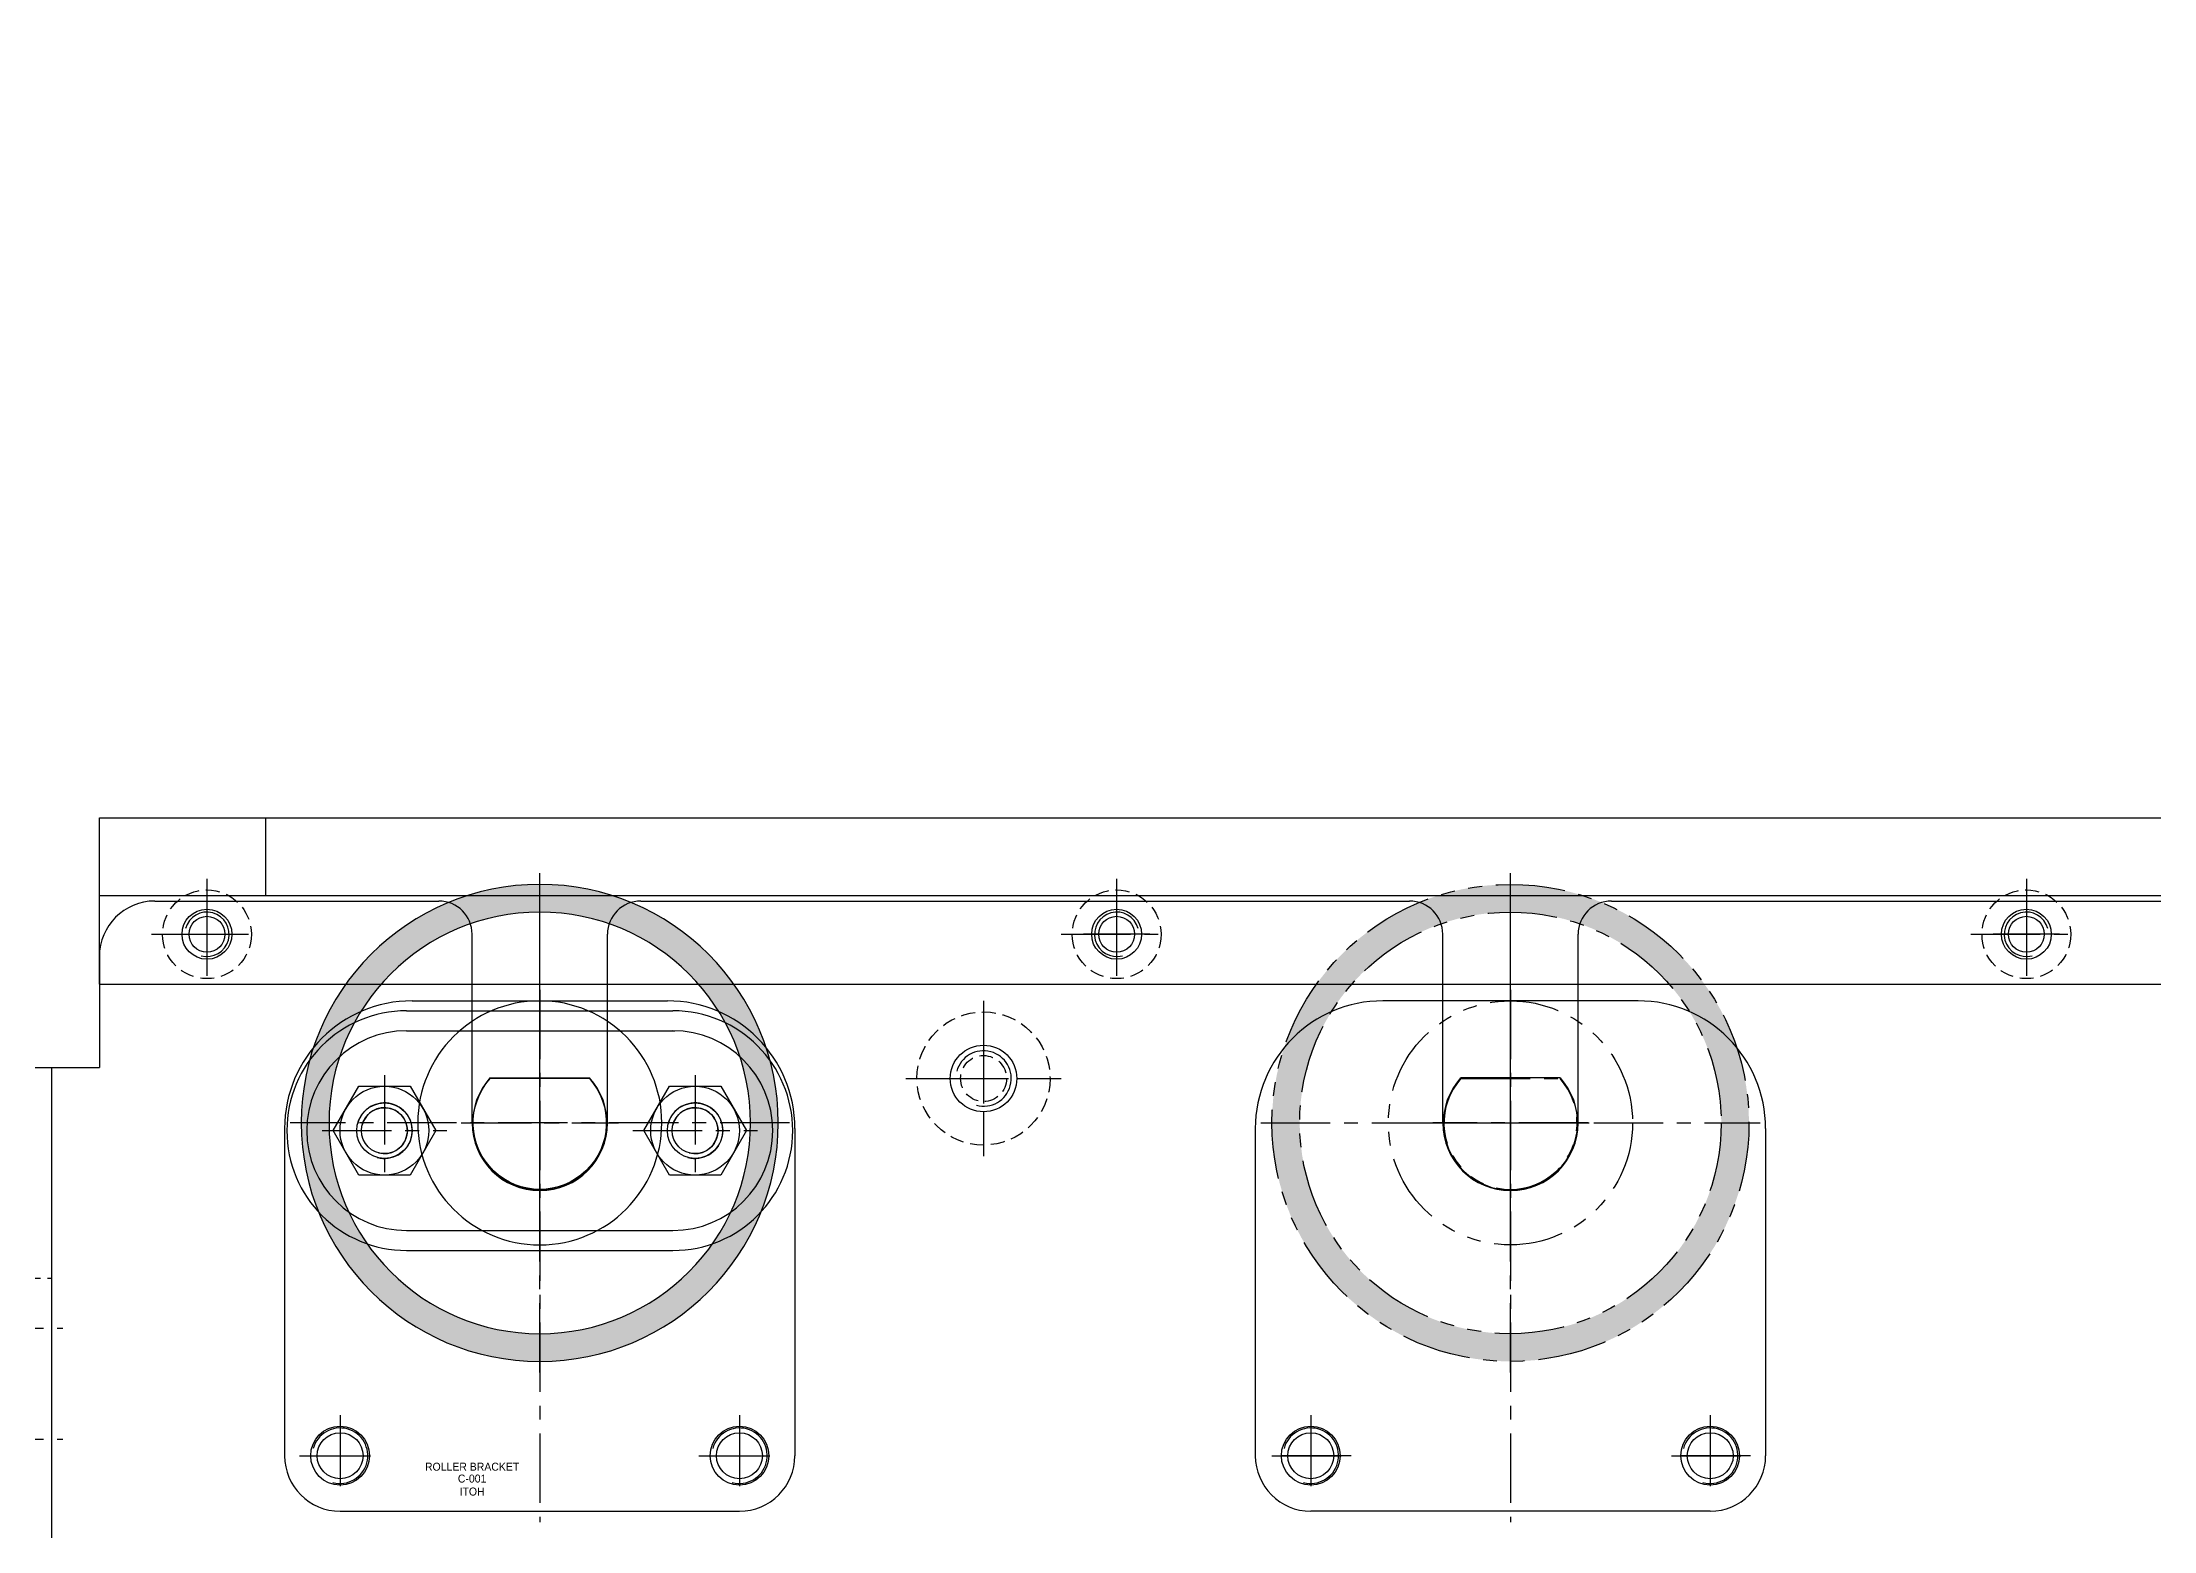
# Model space of a CAD drawing. Header units: inches. Extents: x 0 to 77285, y -118 to 40065.
# Drawn here: x 17363.2 to 17553.5, y 5770.1 to 5904.3 of the extents above; entities that cross this region are included whole.
import ezdxf
from ezdxf.enums import TextEntityAlignment as Align

# ---------------------------------------------------------------- set-up
doc = ezdxf.new("R2010")
doc.units = ezdxf.units.IN
doc.header["$LTSCALE"] = 5
doc.header["$MEASUREMENT"] = 0
for name, pattern in [('CENTER', [2, 1.25, -0.25, 0.25, -0.25]), ('HIDDEN', [0.375, 0.25, -0.125]), ('PHANTOM', [2.5, 1.25, -0.25, 0.25, -0.25, 0.25, -0.25])]:
    doc.linetypes.add(name, pattern=pattern)
for name, color, linetype in [('11', 1, 'CENTER'), ('22', 2, 'HIDDEN'), ('44', 4, 'Continuous'), ('55', 5, 'Continuous'), ('66', 6, 'PHANTOM'), ('G', 231, 'Continuous'), ('T', 3, 'Continuous'), ('Y', 60, 'Continuous')]:
    doc.layers.add(name, color=color, linetype=linetype)
doc.styles.add('SCI', font='')
doc.styles.get('SCI').set_extended_font_data('Gulim')
doc.dimstyles.new('SCH', dxfattribs={"dimtxt": 2.5, "dimasz": 2, "dimexe": 1.25, "dimexo": 0.625, "dimtad": 1, "dimdec": 8, "dimtxsty": 'SCI', "dimcen": 2.5, "dimclrd": 4, "dimclre": 4, "dimclrt": 7, "dimadec": 8, "dimazin": 2, "dimtfac": 1, "dimtdec": 8, "dimtmove": 0, "dimatfit": 3, "dimfxl": 1, "dimarcsym": 0})

# ---------------------------------------------------------------- blocks, each defined once
blk = doc.blocks.new('A$C060f00b1')
for radius in [6, 2.07]:
    blk.add_circle((0, 0), radius)
at = {"layer": '11'}
for p, q in [((0, 7), (0, -7)), ((-7, 0), (7, 0))]:
    blk.add_line(p, q, dxfattribs=at)
at = {"layer": 'T'}
blk.add_arc((0, 0), 2.5, 255, 165, dxfattribs=at)
blk = doc.blocks.new('A$C1a2da5a2')
for p, q in [((-144.7, 68, 0), (-119.1, 68, 0)), ((-100.9, 68, 0), (-31.6, 68, 0)), ((-13.4, 68, 0), (55.9, 68, 0)), ((-116.1, 48, 0), (-116.1, 65, 0)), ((-103.9, 48, 0), (-103.9, 65, 0)), ((-28.6, 48, 0), (-28.6, 65, 0)), ((-16.4, 48, 0), (-16.4, 65, 0)), ((-149.7, 63, 0), (-149.7, 53, 0)), ((-160, 53, 0), (-149.7, 53, 0)), ((-154, 53, 0), (-154, -6, 0))]:
    blk.add_line(p, q)
for centre, radius in [((-140, 65, 0), 1.62), ((-58, 65, 0), 1.62), ((24, 65, 0), 1.62), ((-70, 52, 0), 3), ((-128, 18, 0), 2.07), ((-92, 18, 0), 2.07), ((-40.5, 18, 0), 2.07), ((-4.5, 18, 0), 2.07)]:
    blk.add_circle(centre, radius)
for centre, radius, start, end in [((-144.7, 63, 0), 5, 90, 180), ((-119.1, 65, 0), 3, 0, 90), ((-100.9, 65, 0), 3, 90, 180), ((-31.6, 65, 0), 3, 0, 90), ((-13.4, 65, 0), 3, 90, 180), ((-110, 48, 0), 6.1, 180, 0), ((-22.5, 48, 0), 6.1, 180, 0)]:
    blk.add_arc(centre, radius, start, end)
at = {"layer": '11'}
for p, q in [((-110, 40.9, 0), (-110, 69, 0)), ((-22.5, 40.9, 0), (-22.5, 69, 0)), ((-140, 68, 0), (-140, 62, 0)), ((-58, 68, 0), (-58, 62, 0)), ((24, 68, 0), (24, 62, 0)), ((-143, 65, 0), (-137, 65, 0)), ((-55, 65, 0), (-61, 65, 0)), ((27, 65, 0), (21, 65, 0)), ((-70, 56, 0), (-70, 48, 0)), ((-74, 52, 0), (-66, 52, 0)), ((-117.1, 48, 0), (-102.9, 48, 0)), ((-29.6, 48, 0), (-15.4, 48, 0)), ((-161, 29.5, 0), (-153, 29.5, 0)), ((-128, 21.5, 0), (-128, 14.5, 0)), ((-92, 21.5, 0), (-92, 14.5, 0)), ((-40.5, 21.5, 0), (-40.5, 14.5, 0)), ((-4.5, 21.5, 0), (-4.5, 14.5, 0)), ((-161, 19.5, 0), (-153, 19.5, 0)), ((-131.5, 18, 0), (-124.5, 18, 0)), ((-95.5, 18, 0), (-88.5, 18, 0)), ((-44, 18, 0), (-37, 18, 0)), ((-8, 18, 0), (-1, 18, 0))]:
    blk.add_line(p, q, dxfattribs=at)
at = {"layer": '22'}
blk.add_line((-160, 34, 0), (-154, 34, 0), dxfattribs=at)
at = {"layer": 'T'}
for centre, radius, start, end in [((-140, 65, 0), 2, 255, 165), ((-58, 65, 0), 2, 15, 285), ((24, 65, 0), 2, 15, 285), ((-128, 18, 0), 2.5, 255, 165), ((-92, 18, 0), 2.5, 255, 165), ((-40.5, 18, 0), 2.5, 255, 165), ((-4.5, 18, 0), 2.5, 255, 165)]:
    blk.add_arc(centre, radius, start, end, dxfattribs=at)
blk = doc.blocks.new('A$Cca2a8c39E')
for p, q in [((-12, 10.1), (12, 10.1)), ((-11.5, 11), (11.5, 11)), ((-12, 8.3), (12.17, 8.3)), ((-4.49, 4.05), (4.49, 4.05)), ((-18.62, -0.7), (-16.31, 3.3)), ((-16.31, 3.3), (-11.69, 3.3)), ((-11.69, 3.3), (-9.38, -0.7)), ((9.38, -0.7), (11.69, 3.3)), ((11.69, 3.3), (16.31, 3.3)), ((16.31, 3.3), (18.62, -0.7)), ((-23, -0.5), (-23, -30)), ((-16.31, -4.7), (-18.62, -0.7)), ((-9.38, -0.7), (-11.69, -4.7)), ((11.69, -4.7), (9.38, -0.7)), ((18.62, -0.7), (16.31, -4.7)), ((23, -0.5), (23, -30)), ((-11.69, -4.7), (-16.31, -4.7)), ((16.31, -4.7), (11.69, -4.7)), ((-12, -9.7), (12, -9.7)), ((-12, -11.5), (12, -11.5)), ((-18, -35), (18, -35))]:
    blk.add_line(p, q)
for centre, radius in [((-14, -0.7), 4), ((14, -0.7), 4), ((-14, -0.7), 2.5), ((-14, -0.7), 2.07), ((14, -0.7), 2.5), ((14, -0.7), 2.07), ((-18, -30), 2.65), ((18, -30), 2.65)]:
    blk.add_circle(centre, radius)
for centre, radius, start, end in [((-11.5, -0.5), 11.5, 90, 180), ((-12, -0.7), 10.8, 90, 270), ((11.5, -0.5), 11.5, 0, 90), ((12, -0.7), 10.8, 270, 90), ((-12, -0.7), 9, 90, 270), ((12, -0.7), 9, 270, 90), ((0, 0), 6.05, 137.9776, 42.0224), ((-18, -30), 5, 180, 270), ((18, -30), 5, 270, 0)]:
    blk.add_arc(centre, radius, start, end)
at = {"layer": '11'}
for p, q in [((0, 12), (0, -36)), ((-14, 4.3), (-14, -5.7)), ((14, 4.3), (14, -5.7)), ((-7, 0), (7, 0)), ((-19.62, -0.7), (-8.38, -0.7)), ((8.38, -0.7), (19.62, -0.7)), ((-18, -26.35), (-18, -33.65)), ((18, -26.35), (18, -33.65)), ((-21.65, -30), (-14.35, -30)), ((14.35, -30), (21.65, -30))]:
    blk.add_line(p, q, dxfattribs=at)
at = {"layer": 'T'}
for centre, radius in [((-14, -0.7), 2.5), ((-14, -0.7), 2.07), ((14, -0.7), 2.5), ((14, -0.7), 2.07)]:
    blk.add_arc(centre, radius, 255, 165, dxfattribs=at)
at = {"layer": '44', "style": 'SCI'}
for s, height, p in [('ROLLER BRACKET', 0.7212, (-6.1, -30.99)), ('C-001', 0.721, (-6.1, -32.06)), ('ITOH', 0.721, (-6.1, -33.23))]:
    blk.add_text(s, height=height, dxfattribs=at).set_placement(p, align=Align.MIDDLE_CENTER)
blk = doc.blocks.new('A$C5f40b4d2E')
h = blk.add_hatch(color=256)
h.dxf.hatch_style = 1
h.paths.add_polyline_path([(-21.5, 0, 1), (21.5, 0, 1)])
h.paths.add_polyline_path([(19, 0, -1), (-19, 0, -1)], flags=16)
h.paths.add_polyline_path([(6, 0, -1), (-6, 0, -1)], flags=0)
blk.add_line((-4.47, 4), (4.47, 4))
for radius in [21.5, 19, 11]:
    blk.add_circle((0, 0), radius)
blk.add_arc((0, 0), 6, 138.1897, 41.8103)
at = {"layer": '11'}
for p, q in [((0, -22.5), (0, 22.5)), ((-22.5, 0), (22.5, 0))]:
    blk.add_line(p, q, dxfattribs=at)
blk = doc.blocks.new('A$C13220dc5')
for p, q in [((-5, 10.5), (424.7, 10.5)), ((-5, -4.5), (-5, 10.5)), ((10, 3.5), (10, 10.5)), ((-5, 3.5), (424.7, 3.5)), ((-5, -4.5), (424.7, -4.5))]:
    blk.add_line(p, q)
for centre in [(4.7, 0, 0), (86.7, 0, 0), (168.7, 0, 0)]:
    blk.add_circle(centre, 2.25)
at = {"layer": '11'}
for p, q in [((4.7, 5, 0), (4.7, -5, 0)), ((86.7, 5, 0), (86.7, -5, 0)), ((168.7, 5, 0), (168.7, -5, 0)), ((-0.3, 0, 0), (9.7, 0, 0)), ((81.7, 0, 0), (91.7, 0, 0)), ((163.7, 0, 0), (173.7, 0, 0))]:
    blk.add_line(p, q, dxfattribs=at)
at = {"layer": '22'}
for centre in [(4.7, 0, 0), (86.7, 0, 0), (168.7, 0, 0)]:
    blk.add_circle(centre, 4, dxfattribs=at)
blk = doc.blocks.new('A$Ceacdeef6E')
h = blk.add_hatch(color=256)
h.dxf.hatch_style = 1
h.paths.add_polyline_path([(-21.5, 0, 1), (21.5, 0, 1)])
h.paths.add_polyline_path([(19, 0, -1), (-19, 0, -1)], flags=16)
h.paths.add_polyline_path([(6, 0, -1), (-6, 0, -1)], flags=0)
blk.add_line((-4.47, 4), (4.47, 4))
for radius in [21.5, 19, 11]:
    blk.add_circle((0, 0), radius)
blk.add_arc((0, 0), 6, 138.1897, 41.8103)
at = {"layer": '11'}
for p, q in [((0, -22.5), (0, 22.5)), ((-22.5, 0), (22.5, 0))]:
    blk.add_line(p, q, dxfattribs=at)
blk = doc.blocks.new('A$Cb106c131')
for p, q in [((11.5, 11), (-11.5, 11)), ((4.49, 4.05), (-4.49, 4.05)), ((-23, -0.5), (-23, -30)), ((23, -0.5), (23, -30)), ((18, -35), (-18, -35))]:
    blk.add_line(p, q)
for centre in [(-18, -30), (18, -30)]:
    blk.add_circle(centre, 2.65)
for centre, radius, start, end in [((-11.5, -0.5), 11.5, 90, 180), ((11.5, -0.5), 11.5, 0, 90), ((0, 0), 6.05, 137.9776, 42.0224), ((-18, -30), 5, 180, 270), ((18, -30), 5, 270, 0)]:
    blk.add_arc(centre, radius, start, end)
at = {"layer": '11'}
for p, q in [((0, 12), (0, -36)), ((7, 0), (-7, 0)), ((-18, -26.35), (-18, -33.65)), ((18, -26.35), (18, -33.65)), ((-14.35, -30), (-21.65, -30)), ((21.65, -30), (14.35, -30))]:
    blk.add_line(p, q, dxfattribs=at)
blk = doc.blocks.new('A$C8d770c3a')
blk.add_blockref('A$C1a2da5a2', (145, 12, 0))
at = {"layer": '22'}
blk.add_blockref('A$C060f00b1', (75, 64), dxfattribs=at)
at = {"layer": '55', "xscale": -1}
blk.add_blockref('A$C5f40b4d2E', (35, 60, 0), dxfattribs=at)
at = {"layer": '55'}
blk.add_blockref('A$Cca2a8c39E', (35, 60, 0), dxfattribs=at)
at = {"layer": '66'}
blk.add_blockref('A$Ceacdeef6E', (122.5, 60, 0), dxfattribs=at)
at = {"layer": 'G'}
blk.add_blockref('A$C13220dc5', (0.3, 77), dxfattribs=at)
at = {"layer": 'Y'}
blk.add_blockref('A$Cb106c131', (122.5, 60, 0), dxfattribs=at)
blk = doc.blocks.new('A$C1d318a9d')
blk.add_blockref('A$C8d770c3a', (-425, -87.5))
blk = doc.blocks.new('*D589')
at = {"color": 4, "lineweight": -2, "transparency": 16777216}
for p, q in [((17358.05, 5873.38), (17358.05, 7292.92)), ((17798.05, 5884.38), (17798.05, 7292.92)), ((17358.05, 7192.92), (16655.44, 7192.92)), ((17638.05, 7192.92), (17518.05, 7192.92))]:
    blk.add_line(p, q, dxfattribs=at)
at = {"color": 4, "transparency": 16777216}
for points in [[(17518.05, 7219.59), (17518.05, 7166.25), (17358.05, 7192.92)], [(17638.05, 7219.59), (17638.05, 7166.25), (17798.05, 7192.92)]]:
    blk.add_solid(points, dxfattribs=at)
at = {"layer": 'Defpoints', "color": 0, "transparency": 16777216}
for p in [(17358.05, 7192.92), (17798.05, 5834.38, 0), (17358.05, 5823.38, 0)]:
    blk.add_point(p, dxfattribs=at)
at = {"color": 7, "transparency": 16777216, "insert": (16926.74, 7345.58), "char_height": 200, "attachment_point": 5, "style": 'SCI'}
blk.add_mtext('440', dxfattribs=at)
blk = doc.blocks.new('*D590')
at = {"color": 4, "lineweight": -2, "transparency": 16777216}
for p, q in [((17358.05, 5873.38), (17358.05, 7600.89)), ((17813.55, 6978.38), (17813.55, 7600.89)), ((17358.05, 7500.89), (16407.5, 7500.89)), ((17653.55, 7500.89), (17518.05, 7500.89))]:
    blk.add_line(p, q, dxfattribs=at)
at = {"color": 4, "transparency": 16777216}
for points in [[(17518.05, 7527.56), (17518.05, 7474.23), (17358.05, 7500.89)], [(17653.55, 7527.56), (17653.55, 7474.23), (17813.55, 7500.89)]]:
    blk.add_solid(points, dxfattribs=at)
at = {"layer": 'Defpoints', "color": 0, "transparency": 16777216}
for p in [(17358.05, 7500.89), (17813.55, 6928.38, 0), (17358.05, 5823.38, 0)]:
    blk.add_point(p, dxfattribs=at)
at = {"color": 7, "transparency": 16777216, "insert": (16802.78, 7665.94), "char_height": 200, "attachment_point": 5, "style": 'SCI'}
blk.add_mtext('455,5', dxfattribs=at)

msp = doc.modelspace()

# ---------------------------------------------------------------- block references
msp.add_blockref('A$C1d318a9d', (17798.04826047, 5834.38410828, 0.00000001))

# ---------------------------------------------------------------- dimensions: what is measured, and where the dimension line sits
for base, p1, picture, middle in [((17358.0482604656, 7500.893435358), (17813.5482604655, 6928.3841082762, -0.0000000013), '*D590', (16802.7752910915, 7665.9400398853)), ((17358.0482604656, 7192.920340396), (17798.0482604656, 5834.3841082762, 0.0000000082), '*D589', (16926.7433337013, 7345.5834562415))]:
    dim = msp.add_linear_dim(base=base, p1=p1, p2=(17358.0482604656, 5823.3841082762, 0.0000000082), dimstyle='SCH', override={"dimscale": 80})
    dim.commit()
    dim.dimension.update_dxf_attribs({"geometry": picture, "text_midpoint": middle})

doc.saveas('drawing.dxf')
